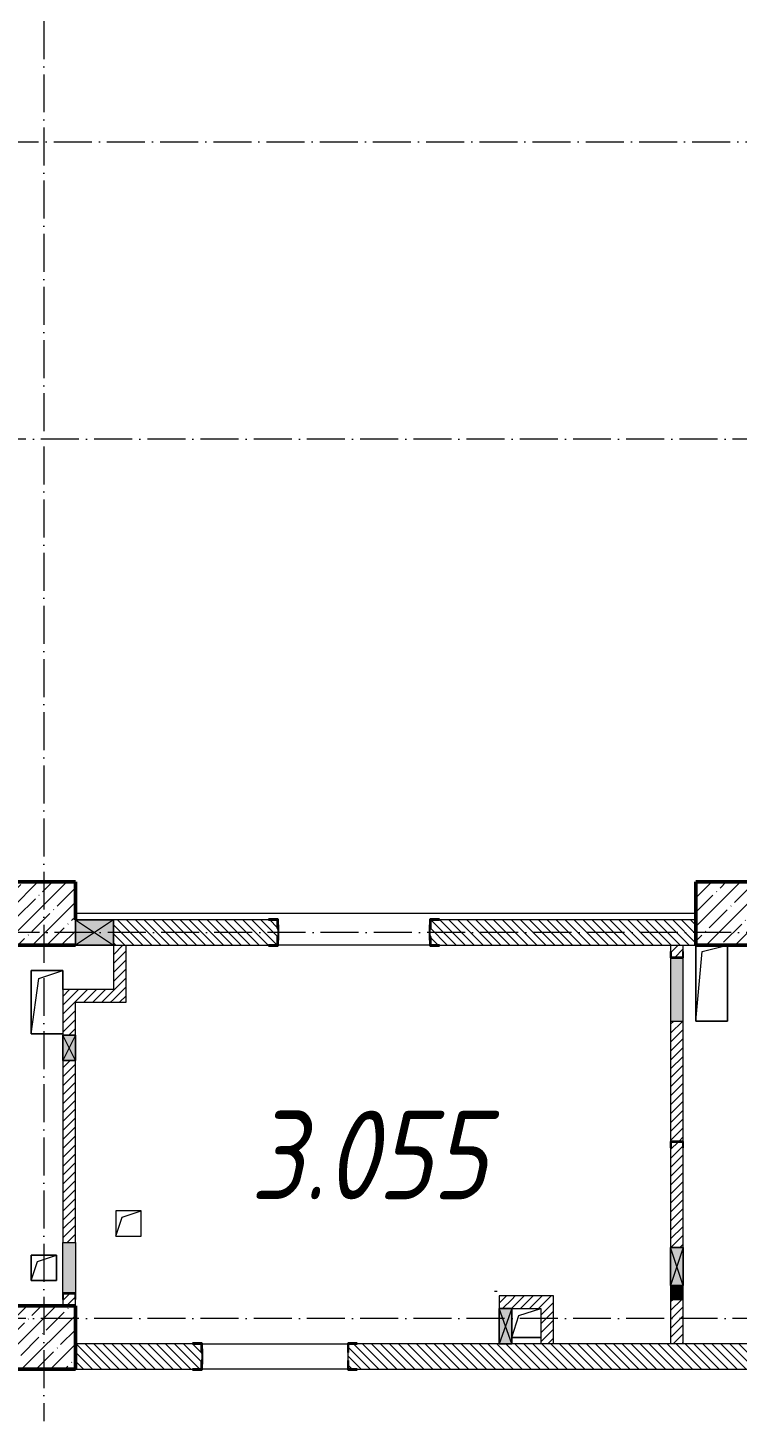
# Model space of a CAD drawing. Header units: millimetres. Extents: x -12989 to 629078, y -109036 to 555275.
# Drawn here: x 361396 to 366996, y -78294 to -67282 of the extents above; entities that cross this region are included whole.
import ezdxf

# ---------------------------------------------------------------- set-up
doc = ezdxf.new("R2010")
doc.units = ezdxf.units.MM
doc.linetypes.add('50_200_ШТРИХ_1Т_ш5_п1_п1_', pattern=[700, 500, -100, 0, -100])
for name, color, linetype, lineweight in [('4 -стяжа', 7, 'Continuous', 30), ('A-DETL-GENF-OTLN', 7, 'Continuous', 9), ('A-FLOR-____-OTLN', 7, 'Continuous', 9), ('A-GENM-____-MCUT', 7, 'Continuous', 25), ('A-GENM-____-OTLN', 7, 'Continuous', 9), ('A-GENM-____-OTLN-1', 7, 'Continuous', 25), ('A-GLAZ-____-OTLN', 7, 'Continuous', 9), ('A-WALL-____-MCUT-3', 7, 'Continuous', 9), ('A-WALL-____-PATT-1', 7, 'Continuous', 9), ('A-WALL-FNSH-MCUT-1', 7, 'Continuous', 9), ('I-WALL-____-OTLN', 7, 'Continuous', 9), ('S-COLS-____-MCUT', 7, 'Continuous', 50), ('S-COLS-____-OTLN', 7, 'Continuous', 9), ('S-GRID-____-OTLN-1', 7, '50_200_ШТРИХ_1Т_ш5_п1_п1_', 9), ('Марки помещений', 7, 'Continuous', 9)]:
    doc.layers.add(name, color=color, linetype=linetype, lineweight=lineweight)
doc.layers.get('4 -стяжа').off()
doc.styles.add('ISOCPEUR_I_2', font='isocpeui.ttf', dxfattribs={"width": 0.85, "height": 2.3})
pattern_1 = [(45, (283770.707, -86863.456), (-35.35534, 35.35534), [])]
pattern_2 = [(135, (283770.707, -86863.456), (-35.35534, -35.35534), [])]

# ---------------------------------------------------------------- blocks, each defined once
blk = doc.blocks.new('BSC_Колонна _Прямоугольная - 500х500-V23-АР1_План отверстий 3 этажа в осях 1-64_А-ГГ')
at = {"layer": 'S-COLS-____-OTLN'}
h = blk.add_hatch(dxfattribs=at)
h.set_pattern_fill('FP_60', color=256, style=0, pattern_type=2)
h.set_pattern_definition([(45, (-77750, -12581.04), (-114.04925, 114.04925), []), (45, (-77635.95, -12581.04), (-114.04925, 114.04925), [201.613, -40.323, 3.353, -36.97])])
h.paths.add_polyline_path([(-250, -250), (250, -250), (250, 250), (-250, 250)], flags=0)
at = {"layer": 'S-COLS-____-MCUT'}
for p, q in [((250, 250), (-250, 250)), ((-250, 250), (-250, -250)), ((250, -50), (250, 250)), ((-250, -250), (250, -250))]:
    blk.add_line(p, q, dxfattribs=at)
blk = doc.blocks.new('BSC_Колонна _Прямоугольная - 500х500-V24-АР1_План отверстий 3 этажа в осях 1-64_А-ГГ')
at = {"layer": 'S-COLS-____-OTLN'}
h = blk.add_hatch(dxfattribs=at)
h.set_pattern_fill('FP_61', color=256, style=0, pattern_type=2)
h.set_pattern_definition([(45, (-83150, -12581.04), (-114.04925, 114.04925), []), (45, (-83035.95, -12581.04), (-114.04925, 114.04925), [201.613, -40.323, 3.353, -36.97])])
h.paths.add_polyline_path([(-250, -250), (250, -250), (250, 250), (-250, 250)], flags=0)
at = {"layer": 'S-COLS-____-MCUT'}
for p, q in [((250, 250), (-250, 250)), ((-250, 250), (-250, -250)), ((250, -250), (250, 250)), ((-250, -250), (250, -250))]:
    blk.add_line(p, q, dxfattribs=at)
blk = doc.blocks.new('BSC_Колонна _Прямоугольная - 500х500-V158-АР1_План отверстий 3 этажа в осях 1-64_А-ГГ')
at = {"layer": 'S-COLS-____-OTLN'}
h = blk.add_hatch(dxfattribs=at)
h.set_pattern_fill('FP_182', color=256, style=0, pattern_type=2)
h.set_pattern_definition([(45, (-77750, -9231.04), (-114.04925, 114.04925), []), (45, (-77635.95, -9231.04), (-114.04925, 114.04925), [201.613, -40.323, 3.353, -36.97])])
h.paths.add_polyline_path([(-250, -250), (250, -250), (250, 250), (-250, 250)], flags=0)
at = {"layer": 'S-COLS-____-MCUT'}
for p, q in [((250, 250), (-250, 250)), ((-250, 250), (-250, -250)), ((250, -250), (250, 250)), ((-250, -250), (250, -250))]:
    blk.add_line(p, q, dxfattribs=at)
blk = doc.blocks.new('154_Стойка_СКБ_Уголок - СМ-2180_200-28268025-АР1_План отверстий 3 этажа в осях 1-64_А-ГГ')
at = {"layer": 'A-GENM-____-MCUT'}
for p, q in [((125, 156), (125, 81)), ((200, 156), (125, 156)), ((131, 81), (131, 150)), ((131, 150), (200, 150)), ((200, 150), (200, 156)), ((125, 81), (131, 81)), ((131, 19), (125, 19)), ((125, 19), (125, -56)), ((131, -50), (131, 19)), ((125, -56), (200, -56)), ((200, -50), (131, -50)), ((200, -56), (200, -50))]:
    blk.add_line(p, q, dxfattribs=at)
blk = doc.blocks.new('Стойка_Влож_Полоса боковая - Полоса-V165-АР1_План отверстий 3 этажа в осях 1-64_А-ГГ')
at = {"layer": 'A-GENM-____-OTLN'}
for p, q in [((-5, 60), (0, 60)), ((-5, -60), (-5, 60)), ((0, -60), (-5, -60))]:
    blk.add_line(p, q, dxfattribs=at)
blk = doc.blocks.new('154_Фахверк_СКБ_Швеллер - Тип_100_3960-28331862-АР1_План отверстий 3 этажа в осях 1-64_А-ГГ')
at = {"layer": 'A-GENM-____-MCUT'}
for p, q in [((175, 50), (125, 50)), ((125, 50), (125, -50)), ((128, 47), (175, 47)), ((128, -47), (128, 47)), ((175, 47), (175, 50)), ((125, -50), (175, -50)), ((175, -47), (128, -47)), ((175, -50), (175, -47))]:
    blk.add_line(p, q, dxfattribs=at)
blk = doc.blocks.new('154_Стойка_СКБ_Уголок - СМ-2480_200-28346303-АР1_План отверстий 3 этажа в осях 1-64_А-ГГ')
at = {"layer": 'A-GENM-____-MCUT'}
for p, q in [((125, 156), (125, 81)), ((200, 156), (125, 156)), ((131, 81), (131, 150)), ((131, 150), (200, 150)), ((200, 150), (200, 156)), ((125, 81), (131, 81)), ((131, 19), (125, 19)), ((125, 19), (125, -56)), ((131, -50), (131, 19)), ((125, -56), (200, -56)), ((200, -50), (131, -50)), ((200, -56), (200, -50))]:
    blk.add_line(p, q, dxfattribs=at)
blk = doc.blocks.new('Стойка_Влож_Полоса боковая - Полоса-28213942-АР1_План отверстий 3 этажа в осях 1-64_А-ГГ')
at = {"layer": 'A-GENM-____-OTLN'}
for p, q in [((-5, 60), (0, 60)), ((-5, -60), (-5, 60)), ((0, 31), (0, -31)), ((0, -60), (-5, -60))]:
    blk.add_line(p, q, dxfattribs=at)
blk = doc.blocks.new('AR_Отверстие Ниша - Лючок-32404601-АР1_План отверстий 3 этажа в осях 1-64_А-ГГ')
at = {"layer": 'A-GLAZ-____-OTLN'}
blk.add_hatch(color=256, dxfattribs=at).paths.add_polyline_path([(150, 50), (40, 50), (40, -50), (150, -50)], flags=0)
for p, q in [((150, 50), (40, 50)), ((150, -50), (150, 50)), ((40, -50), (150, -50))]:
    blk.add_line(p, q, dxfattribs=at)
blk = doc.blocks.new('AR_Отверстие Ниша - Лючок-32403866-АР1_План отверстий 3 этажа в осях 1-64_А-ГГ')
at = {"layer": 'A-GLAZ-____-OTLN'}
blk.add_hatch(color=256, dxfattribs=at).paths.add_polyline_path([(200, -50), (200, 50), (-200, 50), (-200, -50)], flags=0)
for p, q in [((-200, 50), (200, 50)), ((-200, -50), (-200, 50)), ((200, -50), (-200, -50))]:
    blk.add_line(p, q, dxfattribs=at)
blk = doc.blocks.new('AR_Отверстие Ниша - Лючок-32404625-АР1_План отверстий 3 этажа в осях 1-64_А-ГГ')
at = {"layer": 'A-GLAZ-____-OTLN'}
blk.add_hatch(color=256, dxfattribs=at).paths.add_polyline_path([(250, -50), (250, 50), (-250, 50), (-250, -50)], flags=0)
for p, q in [((250, 50), (-250, 50)), ((250, -50), (250, 50)), ((-250, -50), (250, -50))]:
    blk.add_line(p, q, dxfattribs=at)
blk = doc.blocks.new('154_Фахверк_СКБ_Швеллер - Тип_100_3960_зеркало-29769493-АР1_План отверстий 3 этажа в осях 1-64_А-ГГ')
at = {"layer": 'A-GENM-____-MCUT'}
for p, q in [((175, 50), (125, 50)), ((125, 50), (125, -50)), ((128, 47), (175, 47)), ((128, -47), (128, 47)), ((175, 47), (175, 50)), ((125, -50), (175, -50)), ((175, -47), (128, -47)), ((175, -50), (175, -47))]:
    blk.add_line(p, q, dxfattribs=at)
blk = doc.blocks.new('AR_Отверстие прямоугольное _в стене_ - AR_Отверстие прямоугольное _в стене__ВК-32404281-АР1_План отверстий 3 этажа в осях 1-64_А-ГГ')
at = {"layer": 'A-GLAZ-____-OTLN'}
blk.add_hatch(color=256, dxfattribs=at).paths.add_polyline_path([(150, -100), (150, 100), (-150, 100), (-150, -100)], flags=0)
at = {"layer": 'A-DETL-GENF-OTLN'}
for p, q in [((-150, -100), (-150, 100)), ((-150, 100), (150, 100)), ((150, 100), (-150, -100)), ((-150, 100), (150, -100)), ((150, 100), (-150, 100)), ((-150, 100), (-150, -100)), ((150, 100), (150, -100)), ((150, -100), (150, 100)), ((150, -100), (-150, -100)), ((-150, -100), (150, -100))]:
    blk.add_line(p, q, dxfattribs=at)
blk = doc.blocks.new('AR_Отверстие прямоугольное _в плите_ - AR_Отверстие прямоугольное _в плите_-30458127-АР1_План отверстий 3 этажа в осях 1-64_А-ГГ')
at = {"layer": 'A-GENM-____-OTLN'}
for p, q in [((100, 100), (-100, 100)), ((-100, 100), (-100, -100)), ((-100, -100), (-50, 50)), ((-50, 50), (100, 100)), ((100, -100), (100, 100)), ((-100, -100), (100, -100))]:
    blk.add_line(p, q, dxfattribs=at)
blk = doc.blocks.new('AR_Отверстие прямоугольное _в плите_ - AR_Отверстие прямоугольное _в плите_-30459229-АР1_План отверстий 3 этажа в осях 1-64_А-ГГ')
at = {"layer": 'A-GENM-____-OTLN'}
for p, q in [((125, 250), (-125, 250)), ((-125, 250), (-125, -250)), ((-63, 188), (125, 250)), ((125, 100), (125, 250)), ((-125, -250), (-63, 188)), ((-125, -250), (125, -250))]:
    blk.add_line(p, q, dxfattribs=at)
blk = doc.blocks.new('AR_Отверстие прямоугольное _в плите_ - AR_Отверстие прямоугольное _в плите_-30459234-АР1_План отверстий 3 этажа в осях 1-64_А-ГГ')
at = {"layer": 'A-GENM-____-OTLN'}
for p, q in [((-125, 300), (-125, -300)), ((-125, -300), (-75, 250)), ((-75, 250), (125, 300)), ((125, -300), (125, 300)), ((-125, -300), (125, -300))]:
    blk.add_line(p, q, dxfattribs=at)
blk = doc.blocks.new('AR_Отверстие прямоугольное _в плите_ - AR_Отверстие прямоугольное _в плите_-30459207-АР1_План отверстий 3 этажа в осях 1-64_А-ГГ')
at = {"layer": 'A-GENM-____-OTLN'}
for p, q in [((100, 100), (-100, 100)), ((-100, 100), (-100, -100)), ((-100, -100), (-50, 50)), ((-50, 50), (100, 100)), ((100, -100), (100, 100)), ((-100, -100), (100, -100))]:
    blk.add_line(p, q, dxfattribs=at)
blk = doc.blocks.new('AR_Отверстие прямоугольное _в плите_ - AR_Отверстие прямоугольное _в плите_-30552839-АР1_План отверстий 3 этажа в осях 1-64_А-ГГ')
at = {"layer": 'A-GENM-____-OTLN'}
for p, q in [((-58, 58), (115, 115)), ((-115, -115), (-58, 58)), ((-115, -115), (115, -115))]:
    blk.add_line(p, q, dxfattribs=at)
blk = doc.blocks.new('AR_Отверстие прямоугольное _в стене__БезПР - AR_Отверстие прямоугольное _в стене__БезПР-36899009-АР1_План отверстий 3 этажа в осях 1-64_А-ГГ')
at = {"layer": 'A-GLAZ-____-OTLN'}
blk.add_hatch(color=256, dxfattribs=at).paths.add_polyline_path([(150, 50), (-150, 50), (-150, -50), (150, -50)], flags=0)
at = {"layer": 'A-DETL-GENF-OTLN'}
for p, q in [((-150, -50), (-150, 50)), ((-150, 50), (150, 50)), ((150, 50), (-150, -50)), ((-150, 50), (150, -50)), ((150, 50), (-150, 50)), ((-150, 50), (-150, -50)), ((150, 50), (150, -50)), ((150, -50), (150, 50)), ((150, -50), (-150, -50)), ((-150, -50), (150, -50))]:
    blk.add_line(p, q, dxfattribs=at)
at = {"layer": 'A-GLAZ-____-OTLN'}
blk.add_line((150, 50), (-150, 50), dxfattribs=at)
blk = doc.blocks.new('AR_Отверстие прямоугольное _в стене__БезПР - AR_Отверстие прямоугольное _в стене__БезПР-36899121-АР1_План отверстий 3 этажа в осях 1-64_А-ГГ')
at = {"layer": 'A-GLAZ-____-OTLN'}
blk.add_hatch(color=256, dxfattribs=at).paths.add_polyline_path([(140, 50), (-140, 50), (-140, -50), (140, -50)], flags=0)
at = {"layer": 'A-DETL-GENF-OTLN'}
for p, q in [((-140, -50), (-140, 50)), ((-140, 50), (140, 50)), ((140, 50), (-140, -50)), ((-140, 50), (140, -50)), ((140, 50), (-140, 50)), ((-140, 50), (-140, -50)), ((140, 50), (140, -50)), ((140, -50), (140, 50)), ((140, -50), (-140, -50)), ((-140, -50), (140, -50))]:
    blk.add_line(p, q, dxfattribs=at)
blk = doc.blocks.new('AR_Отверстие прямоугольное _в стене__БезПР - AR_Отверстие прямоугольное _в стене__БезПР-36427953-АР1_План отверстий 3 этажа в осях 1-64_А-ГГ')
at = {"layer": 'A-GLAZ-____-OTLN'}
blk.add_hatch(color=256, dxfattribs=at).paths.add_polyline_path([(100, 50), (-100, 50), (-100, -50), (100, -50)], flags=0)
at = {"layer": 'A-DETL-GENF-OTLN'}
for p, q in [((-100, -50), (-100, 50)), ((-100, 50), (100, 50)), ((100, 50), (-100, -50)), ((-100, 50), (100, -50)), ((100, 50), (-100, 50)), ((-100, 50), (-100, -50)), ((100, 50), (100, -50)), ((100, -50), (100, 50)), ((100, -50), (-100, -50)), ((-100, -50), (100, -50))]:
    blk.add_line(p, q, dxfattribs=at)
blk = doc.blocks.new('3эт')
at = {"layer": 'S-GRID-____-OTLN-1', "color": 251, "ltscale": 0.6, "true_color": 0x636466}
for p, q in [((361520.7, -36982.5), (361520.7, -78293.6)), ((351097.5, -68182.4), (374089.5, -68182.4)), ((387845.1, -70532.4), (351097.5, -70532.4)), ((374089.5, -74432.4), (351097.5, -74432.4)), ((387845.1, -77482.4), (279340.9, -77482.4))]:
    blk.add_line(p, q, dxfattribs=at)

msp = doc.modelspace()

# ---------------------------------------------------------------- hatches: boundary and pattern name
at = {"layer": 'A-WALL-____-PATT-1'}
h = msp.add_hatch(dxfattribs=at)
h.set_pattern_fill('FP_6', color=256, style=0, pattern_type=2)
h.set_pattern_definition(pattern_2)
h.paths.add_polyline_path([(364576.7074, -74532.4142), (366670.7074, -74532.4142), (366670.7074, -74332.4142), (364576.7074, -74332.4142), (364576.7074, -74401.4142), (364570.7074, -74401.4142), (364570.7074, -74463.4142), (364576.7074, -74463.4142), (364576.7074, -74531.8427)], flags=0)
h.paths.add_polyline_path([(363292.9235, -74532.4142), (363364.7074, -74532.4142), (363364.7074, -74463.4142), (363370.7074, -74463.4142), (363370.7074, -74401.4142), (363364.7074, -74401.4142), (363364.7074, -74332.4142), (362070.7074, -74332.4142), (362070.7074, -74532.4142)], flags=0)
h = msp.add_hatch(dxfattribs=at)
h.set_pattern_fill('FP_5', color=256, style=0, pattern_type=2)
h.set_pattern_definition(pattern_1)
h.paths.add_polyline_path([(362170.7074, -74982.4142), (362170.7074, -74532.4142), (362070.7074, -74532.4142), (362070.7074, -74982.4142)], flags=0)
h = msp.add_hatch(dxfattribs=at)
h.set_pattern_fill('FP_5', color=256, style=0, pattern_type=2)
h.set_pattern_definition(pattern_1)
h.paths.add_polyline_path([(366470.7074, -77682.4142), (366570.7074, -77682.4142), (366570.7074, -77332.4142), (366470.7074, -77332.4142), (366470.7074, -77529.0991)], flags=0)
h.paths.add_polyline_path([(366570.7074, -76922.4142), (366570.7074, -76132.4142), (366567.7074, -76132.4142), (366567.7074, -76085.4142), (366473.7074, -76085.4142), (366473.7074, -76132.4142), (366470.7074, -76132.4142), (366470.7074, -76922.4142), (366567.7074, -76922.4142)], flags=0)
h.paths.add_polyline_path([(366570.7074, -76082.4142), (366570.7074, -75132.4142), (366470.7074, -75132.4142), (366470.7074, -76082.4142), (366567.7074, -76082.4142)], flags=0)
h.paths.add_polyline_path([(366567.7074, -74629.4142), (366567.7074, -74582.4142), (366570.7074, -74582.4142), (366570.7074, -74532.4142), (366470.7074, -74532.4142), (366470.7074, -74582.4142), (366473.7074, -74582.4142), (366473.7074, -74629.4142)], flags=0)
h = msp.add_hatch(dxfattribs=at)
h.set_pattern_fill('FP_5', color=256, style=0, pattern_type=2)
h.set_pattern_definition(pattern_1)
h.paths.add_polyline_path([(361670.7074, -77382.4142), (361770.7074, -77382.4142), (361770.7074, -77332.4142), (361767.7074, -77332.4142), (361767.7074, -77285.4142), (361673.7074, -77285.4142), (361672.7908, -77332.4142), (361670.7074, -77332.4142)], flags=0)
h.paths.add_polyline_path([(361691.5408, -76882.4142), (361770.7074, -76882.4142), (361770.7074, -75442.4142), (361670.7074, -75442.4142), (361670.7074, -76882.4142)], flags=0)
h.paths.add_polyline_path([(361759.8741, -75242.4142), (361770.7074, -75242.4142), (361770.7074, -74882.4142), (361670.7074, -74882.4142), (361670.7074, -75242.4142)], flags=0)
h = msp.add_hatch(dxfattribs=at)
h.set_pattern_fill('FP_5', color=256, style=0, pattern_type=2)
h.set_pattern_definition(pattern_1)
h.paths.add_polyline_path([(361770.7074, -74982.4142), (362070.7074, -74982.4142), (362070.7074, -74882.4142), (361770.7074, -74882.4142)], flags=0)
h = msp.add_hatch(dxfattribs=at)
h.set_pattern_fill('FP_5', color=256, style=0, pattern_type=2)
h.set_pattern_definition(pattern_1)
h.paths.add_polyline_path([(365215.7074, -77402.4142), (365215.7074, -77302.4142), (365115.7074, -77302.4142), (365115.7074, -77402.4142)], flags=0)
h = msp.add_hatch(dxfattribs=at)
h.set_pattern_fill('FP_5', color=256, style=0, pattern_type=2)
h.set_pattern_definition(pattern_1)
h.paths.add_polyline_path([(365445.7074, -77402.4142), (365445.7074, -77302.4142), (365215.7074, -77302.4142), (365215.7074, -77402.4142)], flags=0)
h = msp.add_hatch(dxfattribs=at)
h.set_pattern_fill('FP_5', color=256, style=0, pattern_type=2)
h.set_pattern_definition(pattern_1)
h.paths.add_polyline_path([(365445.7074, -77682.4142), (365545.7074, -77682.4142), (365545.7074, -77302.4142), (365445.7074, -77302.4142), (365445.7074, -77529.0991)], flags=0)
h = msp.add_hatch(dxfattribs=at)
h.set_pattern_fill('FP_6', color=256, style=0, pattern_type=2)
h.set_pattern_definition(pattern_2)
h.paths.add_polyline_path([(372820.7074, -77882.4142), (372820.7074, -77682.4142), (370496.7074, -77682.9292), (370496.7074, -77751.4142), (370490.7074, -77751.4142), (370490.7074, -77813.4142), (370496.7074, -77813.4142), (370496.7074, -77882.4142), (372130.2449, -77882.4142)], flags=0)
h.paths.add_polyline_path([(368595.3163, -77882.4142), (369334.7074, -77882.4142), (369334.7074, -77813.4142), (369340.7074, -77813.4142), (369340.7074, -77751.4142), (369334.7074, -77751.4142), (369334.7074, -77682.4142), (363926.7074, -77682.4142), (363926.7074, -77751.4142), (363920.7074, -77751.4142), (363920.7074, -77813.4142), (363926.7074, -77813.4142), (363926.7074, -77882.4142), (366827.852, -77882.4142)], flags=0)
h.paths.add_polyline_path([(362695.7074, -77882.4142), (362764.7074, -77882.4142), (362764.7074, -77813.4142), (362770.7074, -77813.4142), (362770.7074, -77751.4142), (362764.7074, -77751.4142), (362764.7074, -77682.4142), (361770.7074, -77682.4142), (361770.7074, -77882.4142)], flags=0)

# ---------------------------------------------------------------- linework, layer by layer
at = {"layer": 'A-FLOR-____-OTLN'}
for p, q in [((366670.7074, -74282.4142), (361770.7074, -74282.4142)), ((366670.7074, -75132.4142), (366670.7074, -74532.4142)), ((366920.7074, -74532.4142), (366920.7074, -75132.4142)), ((361420.7074, -74732.4142), (361670.7074, -74732.4142)), ((361420.7074, -75232.4142), (361420.7074, -74732.4142)), ((361670.7074, -74732.4142), (361670.7074, -74882.4142)), ((366920.7074, -75132.4142), (366670.7074, -75132.4142)), ((361670.7074, -75232.4142), (361420.7074, -75232.4142)), ((361420.7074, -76982.4142), (361620.7074, -76982.4142)), ((361420.7074, -77182.4142), (361420.7074, -76982.4142)), ((361620.7074, -76982.4142), (361620.7074, -77182.4142)), ((361620.7074, -77182.4142), (361420.7074, -77182.4142)), ((365445.7074, -77632.4142), (365215.7074, -77632.4142))]:
    msp.add_line(p, q, dxfattribs=at)
at = {"layer": 'A-WALL-____-MCUT-3'}
for p, q in [((363295.7074, -74332.4142), (362070.7074, -74332.4142)), ((366670.7074, -74332.4142), (364645.7074, -74332.4142)), ((362070.7074, -74532.4142), (363295.7074, -74532.4142)), ((364645.7074, -74532.4142), (366670.7074, -74532.4142)), ((362695.7074, -77682.4142), (361770.7074, -77682.4142)), ((365115.7074, -77682.4142), (363995.7074, -77682.4142)), ((369265.7074, -77682.4142), (365215.7074, -77682.4142)), ((362770.7074, -77813.4142), (362770.7074, -77751.4142)), ((363920.7074, -77751.4142), (363920.7074, -77813.4142)), ((361770.7074, -77882.4142), (362695.7074, -77882.4142)), ((363995.7074, -77882.4142), (369265.7074, -77882.4142))]:
    msp.add_line(p, q, dxfattribs=at)
at = {"layer": 'A-WALL-FNSH-MCUT-1'}
for p, q in [((362070.7074, -74532.4142), (362070.7074, -74882.4142)), ((362170.7074, -74982.4142), (362170.7074, -74532.4142)), ((366470.7074, -74532.4142), (366470.7074, -74582.4142)), ((366570.7074, -74582.4142), (366570.7074, -74532.4142)), ((361670.7074, -74882.4142), (361670.7074, -75242.4142)), ((362070.7074, -74882.4142), (361670.7074, -74882.4142)), ((361770.7074, -75242.4142), (361770.7074, -74982.4142)), ((361770.7074, -74982.4142), (362170.7074, -74982.4142)), ((366470.7074, -75132.4142), (366470.7074, -76082.4142)), ((366570.7074, -76082.4142), (366570.7074, -75132.4142)), ((361670.7074, -75442.4142), (361670.7074, -76882.4142)), ((361770.7074, -76882.4142), (361770.7074, -75442.4142)), ((366470.7074, -76132.4142), (366470.7074, -76922.4142)), ((366570.7074, -76922.4142), (366570.7074, -76132.4142)), ((365080.7074, -77267.4142), (365100.7074, -77267.4142)), ((361670.7074, -77332.4142), (361670.7074, -77382.4142)), ((361770.7074, -77382.4142), (361770.7074, -77332.4142)), ((365115.7074, -77302.4142), (365115.7074, -77402.4142)), ((365545.7074, -77302.4142), (365115.7074, -77302.4142)), ((365215.7074, -77402.4142), (365445.7074, -77402.4142)), ((365445.7074, -77402.4142), (365445.7074, -77682.4142)), ((365545.7074, -77682.4142), (365545.7074, -77302.4142)), ((366470.7074, -77332.4142), (366470.7074, -77682.4142)), ((366570.7074, -77682.4142), (366570.7074, -77332.4142))]:
    msp.add_line(p, q, dxfattribs=at)
at = {"layer": 'I-WALL-____-OTLN'}
for p, q in [((364570.7074, -74532.4142), (363370.7074, -74532.4142)), ((362770.7074, -77682.4142), (363920.7074, -77682.4142)), ((363920.7074, -77882.4142), (362770.7074, -77882.4142))]:
    msp.add_line(p, q, dxfattribs=at)

# ---------------------------------------------------------------- block references
at = {"layer": '4 -стяжа'}
msp.add_blockref('3эт', (0, 0), dxfattribs=at)
at = {"layer": 'A-GENM-____-OTLN', "rotation": 180}
for name, p in [('Стойка_Влож_Полоса боковая - Полоса-28213942-АР1_План отверстий 3 этажа в осях 1-64_А-ГГ', (363370.7074, -74432.4142)), ('Стойка_Влож_Полоса боковая - Полоса-V165-АР1_План отверстий 3 этажа в осях 1-64_А-ГГ', (362770.7074, -77782.4142))]:
    msp.add_blockref(name, p, dxfattribs=at)
at = {"layer": 'A-GENM-____-OTLN'}
for name, p in [('Стойка_Влож_Полоса боковая - Полоса-28213942-АР1_План отверстий 3 этажа в осях 1-64_А-ГГ', (364570.7074, -74432.4142)), ('AR_Отверстие прямоугольное _в плите_ - AR_Отверстие прямоугольное _в плите_-30459234-АР1_План отверстий 3 этажа в осях 1-64_А-ГГ', (366795.7074, -74832.4142)), ('AR_Отверстие прямоугольное _в плите_ - AR_Отверстие прямоугольное _в плите_-30459229-АР1_План отверстий 3 этажа в осях 1-64_А-ГГ', (361545.7074, -74982.4142)), ('AR_Отверстие прямоугольное _в плите_ - AR_Отверстие прямоугольное _в плите_-30459207-АР1_План отверстий 3 этажа в осях 1-64_А-ГГ', (362190.3667, -76732.4142)), ('AR_Отверстие прямоугольное _в плите_ - AR_Отверстие прямоугольное _в плите_-30458127-АР1_План отверстий 3 этажа в осях 1-64_А-ГГ', (361520.7074, -77082.4142)), ('AR_Отверстие прямоугольное _в плите_ - AR_Отверстие прямоугольное _в плите_-30552839-АР1_План отверстий 3 этажа в осях 1-64_А-ГГ', (365330.7074, -77517.4142))]:
    msp.add_blockref(name, p, dxfattribs=at)
at = {"layer": 'A-GENM-____-OTLN-1'}
for name, p, rotation in [('154_Стойка_СКБ_Уголок - СМ-2480_200-28346303-АР1_План отверстий 3 этажа в осях 1-64_А-ГГ', (363495.7074, -74382.4142), 180), ('154_Фахверк_СКБ_Швеллер - Тип_100_3960_зеркало-29769493-АР1_План отверстий 3 этажа в осях 1-64_А-ГГ', (366520.7074, -74757.4142), 90), ('154_Фахверк_СКБ_Швеллер - Тип_100_3960-28331862-АР1_План отверстий 3 этажа в осях 1-64_А-ГГ', (366520.7074, -75957.4142), 270), ('154_Фахверк_СКБ_Швеллер - Тип_100_3960_зеркало-29769493-АР1_План отверстий 3 этажа в осях 1-64_А-ГГ', (361720.7074, -77157.4142), 269.9999999999998), ('154_Стойка_СКБ_Уголок - СМ-2180_200-28268025-АР1_План отверстий 3 этажа в осях 1-64_А-ГГ', (362895.7074, -77732.4142), 180)]:
    msp.add_blockref(name, p, dxfattribs=dict(at, rotation=rotation))
for name, p in [('154_Стойка_СКБ_Уголок - СМ-2480_200-28346303-АР1_План отверстий 3 этажа в осях 1-64_А-ГГ', (364445.7074, -74482.4142)), ('154_Стойка_СКБ_Уголок - СМ-2180_200-28268025-АР1_План отверстий 3 этажа в осях 1-64_А-ГГ', (363795.7074, -77832.4142))]:
    msp.add_blockref(name, p, dxfattribs=at)
at = {"layer": 'A-GLAZ-____-OTLN'}
msp.add_blockref('AR_Отверстие прямоугольное _в стене_ - AR_Отверстие прямоугольное _в стене__ВК-32404281-АР1_План отверстий 3 этажа в осях 1-64_А-ГГ', (361920.7074, -74432.4142), dxfattribs=at)
for name, p, rotation in [('AR_Отверстие Ниша - Лючок-32404625-АР1_План отверстий 3 этажа в осях 1-64_А-ГГ', (366520.7074, -74882.4142), 270), ('AR_Отверстие прямоугольное _в стене__БезПР - AR_Отверстие прямоугольное _в стене__БезПР-36427953-АР1_План отверстий 3 этажа в осях 1-64_А-ГГ', (361720.7074, -75342.4142), 269.9999999999998), ('AR_Отверстие Ниша - Лючок-32403866-АР1_План отверстий 3 этажа в осях 1-64_А-ГГ', (361720.7074, -77082.4142), 269.9999999999998), ('AR_Отверстие прямоугольное _в стене__БезПР - AR_Отверстие прямоугольное _в стене__БезПР-36899009-АР1_План отверстий 3 этажа в осях 1-64_А-ГГ', (366520.7074, -77072.4142), 270), ('AR_Отверстие Ниша - Лючок-32404601-АР1_План отверстий 3 этажа в осях 1-64_А-ГГ', (366520.7074, -77182.4142), 270), ('AR_Отверстие прямоугольное _в стене__БезПР - AR_Отверстие прямоугольное _в стене__БезПР-36899121-АР1_План отверстий 3 этажа в осях 1-64_А-ГГ', (365165.7074, -77542.4142), 270)]:
    msp.add_blockref(name, p, dxfattribs=dict(at, rotation=rotation))
at = {"layer": 'S-COLS-____-OTLN'}
for name, p in [('BSC_Колонна _Прямоугольная - 500х500-V23-АР1_План отверстий 3 этажа в осях 1-64_А-ГГ', (361520.7074, -74282.4142)), ('BSC_Колонна _Прямоугольная - 500х500-V24-АР1_План отверстий 3 этажа в осях 1-64_А-ГГ', (366920.7074, -74282.4142)), ('BSC_Колонна _Прямоугольная - 500х500-V158-АР1_План отверстий 3 этажа в осях 1-64_А-ГГ', (361520.7074, -77632.4142))]:
    msp.add_blockref(name, p, dxfattribs=at)

# ---------------------------------------------------------------- texts
at = {"layer": 'Марки помещений', "insert": (363150.9806, -75839.9268), "char_height": 700, "width": 785.65375, "attachment_point": 1, "style": 'ISOCPEUR_I_2'}
msp.add_mtext('3.055', dxfattribs=at)

doc.saveas('drawing.dxf')
